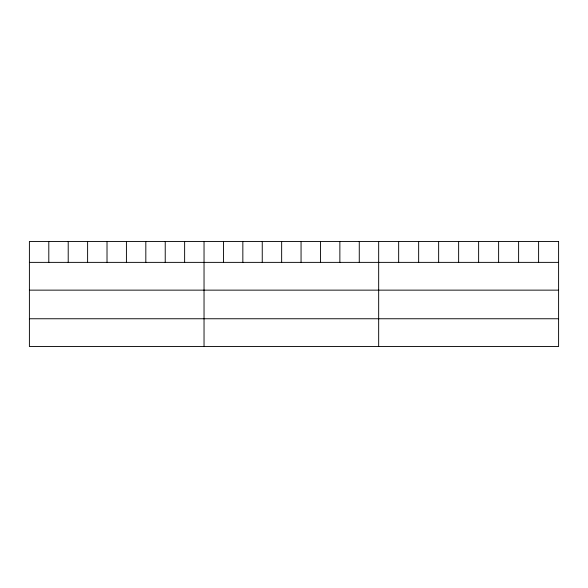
<?xml version="1.0" encoding="UTF-8"?>
<svg xmlns="http://www.w3.org/2000/svg" width="588" height="588" viewBox="0 0 588 588"><rect width="100%" height="100%" fill="white"/><g stroke="black" fill="none" stroke-linecap="round" stroke-linejoin="round"><path stroke-width="0.88" d="M29.4 262.373L558.6 262.373M29.4 290.141L558.6 290.141M29.4 318.755L558.6 318.755M538.608 241.477L538.608 262.373M518.616 241.477L518.616 262.373M498.624 241.477L498.624 262.373M478.632 241.477L478.632 262.373M458.64 241.477L458.64 262.373M438.648 241.477L438.648 262.373M418.656 241.477L418.656 262.373M398.664 241.477L398.664 262.373M378.672 241.477L378.672 346.523M359.268 241.477L359.268 262.373M339.864 241.477L339.864 262.373M320.46 241.477L320.46 262.373M301.056 241.477L301.056 262.373M281.652 241.477L281.652 262.373M262.248 241.477L262.248 262.373M242.844 241.477L242.844 262.373M223.44 241.477L223.44 262.373M204.036 241.477L204.036 346.523M184.632 241.477L184.632 262.373M165.228 241.477L165.228 262.373M145.824 241.477L145.824 262.373M126.42 241.477L126.42 262.373M107.016 241.477L107.016 262.373M87.612 241.477L87.612 262.373M68.208 241.477L68.208 262.373M48.804 241.477L48.804 262.373M558.6 241.477L29.4 241.477L29.4 346.523L558.6 346.523L558.6 241.477"/></g></svg>
